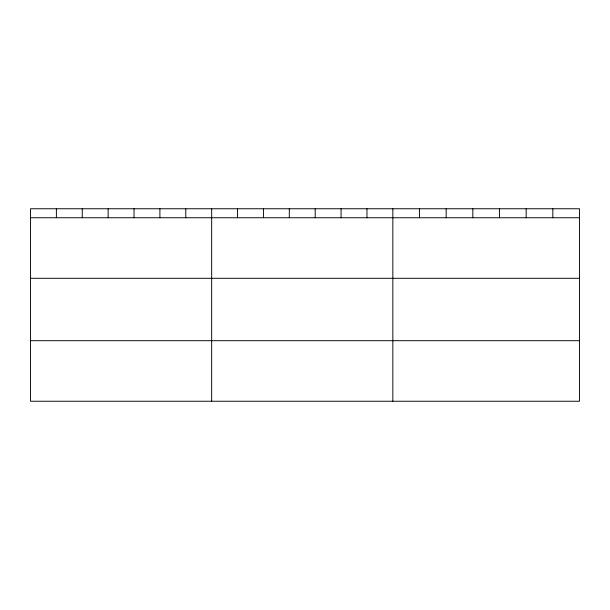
<?xml version="1.0" encoding="UTF-8"?>
<svg xmlns="http://www.w3.org/2000/svg" width="610" height="610" viewBox="0 0 610 610"><rect width="100%" height="100%" fill="white"/><g stroke="black" fill="none" stroke-linecap="round" stroke-linejoin="round"><path stroke-width="0.91" d="M579.5 278.297L579.5 208.757L30.5 208.757L30.5 401.243L579.5 401.243L579.5 278.297L30.5 278.297M30.5 217.747L579.5 217.747M30.5 340.693L579.5 340.693M552.835 208.757L552.835 217.747M526.171 208.757L526.171 217.747M499.506 208.757L499.506 217.747M472.834 208.757L472.834 217.747M446.169 208.757L446.169 217.747M419.505 208.757L419.505 217.747M392.84 208.757L392.84 401.243M366.961 208.757L366.961 217.747M341.074 208.757L341.074 217.747M315.195 208.757L315.195 217.747M289.315 208.757L289.315 217.747M263.436 208.757L263.436 217.747M237.549 208.757L237.549 217.747M211.67 208.757L211.67 401.243M185.791 208.757L185.791 217.747M159.904 208.757L159.904 217.747M134.025 208.757L134.025 217.747M108.145 208.757L108.145 217.747M82.266 208.757L82.266 217.747M56.379 208.757L56.379 217.747"/></g></svg>
